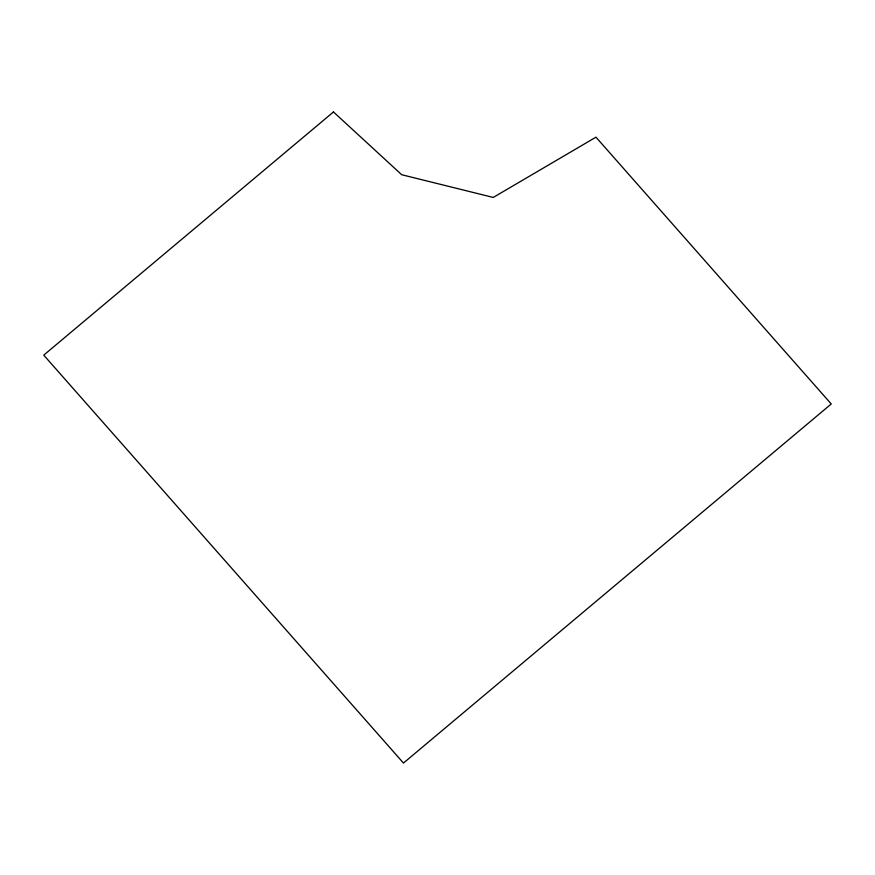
<?xml version="1.0" encoding="UTF-8"?>
<svg xmlns="http://www.w3.org/2000/svg" width="875" height="875" viewBox="0 0 875 875"><rect width="100%" height="100%" fill="white"/><g stroke="black" fill="none" stroke-linecap="round" stroke-linejoin="round"><path stroke-width="1.31" d="M333.462 111.956L43.75 355.141L403.473 763.044L831.25 403.977L595.962 137.178L493.248 197.444L401.702 174.727L333.462 111.956"/></g></svg>
